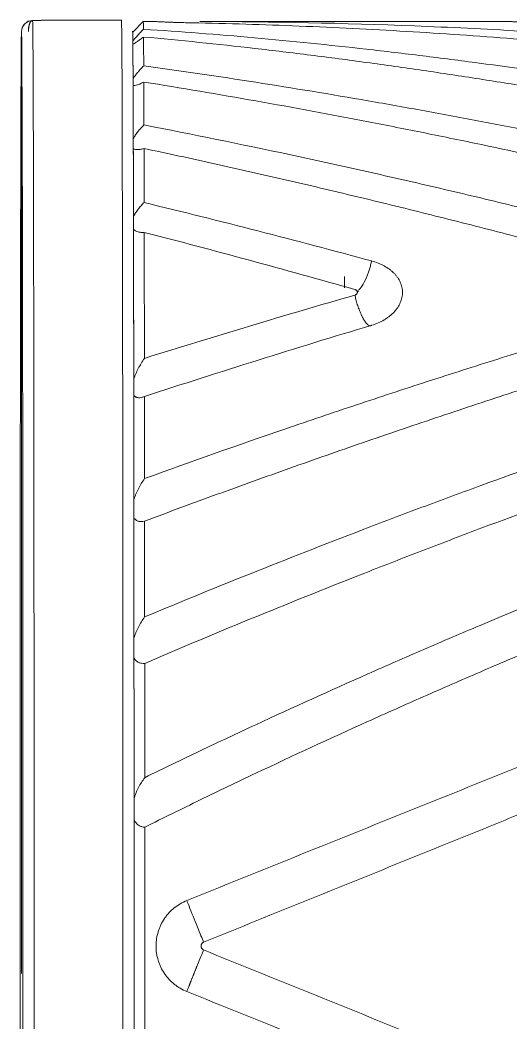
# Model space of a CAD drawing. Extents: x 16539 to 19738, y -91 to 2224.
# Drawn here: x 18623.48 to 18636.73, y 550.5 to 577.57 of the extents above; entities that cross this region are included whole.
import ezdxf

# ---------------------------------------------------------------- set-up
doc = ezdxf.new("R2010")
doc.units = 0
doc.header["$LTSCALE"] = 10
doc.header["$MEASUREMENT"] = 0
doc.layers.add('1', color=7, linetype='CONTINUOUS')

msp = doc.modelspace()

# ---------------------------------------------------------------- linework, layer by layer
at = {"layer": '1', "color": 7, "linetype": 'Continuous', "lineweight": 18}
for p, q in [((18626.216, 577.572), (18624.316, 577.572)), ((18626.804, 577.532), (18626.518, 577.246)), ((18627.109, 577.532), (18626.804, 577.532)), ((18636.715, 577.533), (18628.328, 577.532)), ((18623.517, 577.261), (18623.517, 552.572))]:
    msp.add_line(p, q, dxfattribs=at)
at = {"layer": '1', "color": 7, "linetype": 'Continuous', "lineweight": 13}
msp.add_line((18623.515, 552.573), (18623.515, 577.261), dxfattribs=at)
at = {"layer": '1', "color": 7, "linetype": 'Continuous', "lineweight": 18}
for centre, major_axis, ratio, start_param, end_param in [((18623.815, 577.261), (-0.3, 0.016), 0.999549, 4.765204, 6.336001), ((18623.817, 577.261), (0.3, 0.016), 0.999547, 1.518111, 3.088907), ((18623.816, 552.572), (0, 25), 0.001585, 4.712352, 6.253119), ((18626.216, 552.572), (0, -25), 0.001585, 1.570759, 3.141552), ((18626.516, 552.572), (0, -24.7), 0.001585, 1.570759, 3.154672), ((18626.804, 552.572), (0, 24.96), 0.001585, 6.154279, 6.283185), ((18623.516, 552.572), (0, 24.7), 0.001585, 0.029992, 1.566374), ((18623.516, 552.572), (0, 24.7), 0.001585, 4.707966, 6.253119), ((18626.804, 552.572), (0, 24.96), 0.001585, 5.97244, 6.100044), ((18626.516, 552.572), (0, 24.672), 0.001585, 5.96238, 6.121341), ((18626.516, 552.572), (0, 24.672), 0.001585, 5.795405, 5.939706), ((18626.804, 552.572), (0, 24.96), 0.001585, 5.805628, 5.919297), ((18626.516, 552.572), (0, 24.672), 0.001585, 5.636422, 5.772967), ((18626.804, 552.572), (0, 24.96), 0.001585, 5.646718, 5.753027), ((18626.516, 552.572), (0, 24.672), 0.001585, 5.381521, 5.614053), ((18626.804, 552.572), (0, 24.96), 0.001585, 5.401212, 5.594361), ((18632.743, 570.966), (0.193, 0.694), 0.27049, 3.713214, 4.610812), ((18632.216, 552.573), (0, -22.75), 0.001585, 2.467365, 2.489135), ((18632.743, 570.966), (0.193, 0.694), 0.27049, 3.453763, 3.713214), ((18626.516, 552.572), (0, 24.672), 0.001585, 5.222608, 5.359153), ((18626.804, 552.572), (0, 24.96), 0.001585, 5.242543, 5.348856), ((18626.516, 552.572), (0, 24.672), 0.001585, 5.055867, 5.200169), ((18626.804, 552.572), (0, 24.96), 0.001585, 5.076276, 5.189946), ((18626.516, 552.572), (0, 24.672), 0.001585, 4.874233, 5.033195), ((18626.804, 552.572), (0, 24.96), 0.001585, 4.895523, 5.023135), ((18626.516, 552.572), (0, 24.672), 0.001585, 4.712389, 4.851051), ((18626.804, 552.572), (0, 24.96), 0.001585, 4.712389, 4.841295), ((18628.208, 553.25), (0.27, -0.668), 0.011492, 3.738721, 4.063397), ((18628.208, 553.25), (0.27, -0.668), 0.011492, 4.063397, 4.960995), ((18628.208, 553.25), (0.27, -0.668), 0.011492, 4.960995, 5.734471), ((18623.516, 552.572), (0, 24.7), 0.001585, 1.566374, 4.707966), ((18623.516, 552.572), (0, -0.742), 0.001585, 4.712352, 5.022462), ((18623.516, 552.572), (0, -0.742), 0.001585, 0.000099, 1.570759), ((18623.816, 552.572), (0, 25), 0.001585, 3.141571, 4.707966), ((18623.816, 552.572), (0, 25), 0.001585, 4.707966, 4.712352), ((18626.216, 552.572), (0, -25), 0.001585, 6.283145, 7.849347), ((18626.516, 552.572), (0, 24.7), 0.001585, 3.170186, 4.707755), ((18626.516, 552.572), (0, 24.672), 0.001585, 4.573726, 4.712389), ((18626.516, 552.572), (0, -24.7), 0.001585, 1.566162, 1.570759), ((18626.804, 552.572), (0, 24.96), 0.001585, 4.583483, 4.712389), ((18628.208, 551.895), (0.27, 0.668), 0.011492, 0.548714, 1.32219), ((18623.516, 552.572), (0, -0.742), 0.001585, 5.022462, 5.837929), ((18628.208, 551.895), (0.27, 0.668), 0.011492, 2.219788, 2.544465)]:
    msp.add_ellipse(centre, major_axis=major_axis, ratio=ratio, start_param=start_param, end_param=end_param, dxfattribs=at)
at = {"layer": '1', "color": 7, "linetype": 'Continuous', "lineweight": 13}
for centre, major_axis, start_param, end_param in [((18626.216, 552.572), (0, -25), 1.566162, 1.570759), ((18623.516, 552.572), (0, -0.742), 5.837929, 6.283284)]:
    msp.add_ellipse(centre, major_axis=major_axis, ratio=0.001585, start_param=start_param, end_param=end_param, dxfattribs=at)
at = {"layer": '1', "color": 7, "linetype": 'Continuous', "lineweight": 18}
for points, weights in [([(18623.815, 577.561), (18623.748, 577.566), (18623.701, 577.441), (18623.703, 577.261)], [1.17844523615, 0.940518038967, 0.940518254615, 1.1784458831]), ([(18623.704, 577.261), (18623.702, 577.441), (18623.749, 577.566), (18623.817, 577.561)], [1.17844495743, 0.940523104197, 0.940518347618, 1.17843068769]), ([(18632.913, 569.318), (18632.937, 569.311), (18632.956, 569.316), (18632.972, 569.332)], [1.12244047068, 1.16794162313, 1.22612458044, 1.29698934261])]:
    msp.add_rational_spline(points, weights, degree=3, dxfattribs=at)
for points, knots in [([(18623.815, 577.561), (18623.819, 577.561), (18623.828, 577.561), (18623.842, 577.562), (18623.855, 577.562), (18623.868, 577.562), (18623.881, 577.562), (18623.894, 577.562), (18623.907, 577.563), (18623.92, 577.563), (18623.932, 577.563), (18623.944, 577.563), (18623.956, 577.563), (18623.968, 577.564), (18623.98, 577.564), (18623.992, 577.564), (18624.004, 577.564), (18624.027, 577.565), (18624.06, 577.565), (18624.102, 577.566), (18624.141, 577.567), (18624.188, 577.569), (18624.238, 577.57), (18624.282, 577.571), (18624.309, 577.572), (18624.319, 577.573), (18624.311, 577.572), (18624.284, 577.571), (18624.241, 577.57), (18624.192, 577.569), (18624.145, 577.567), (18624.106, 577.566), (18624.064, 577.565), (18624.027, 577.565), (18623.998, 577.564), (18623.977, 577.564), (18623.956, 577.563), (18623.934, 577.563), (18623.911, 577.563), (18623.889, 577.562), (18623.865, 577.562), (18623.841, 577.561), (18623.825, 577.561), (18623.817, 577.561)], [0, 0, 0, 0, 0.007724, 0.015423, 0.0231, 0.030758, 0.038398, 0.046024, 0.053637, 0.061242, 0.06884, 0.076433, 0.084026, 0.091619, 0.099217, 0.106821, 0.114434, 0.122058, 0.153377, 0.184502, 0.215598, 0.246836, 0.309661, 0.372766, 0.435697, 0.498683, 0.561712, 0.624751, 0.688137, 0.751255, 0.782705, 0.814029, 0.845399, 0.876987, 0.890635, 0.904252, 0.917855, 0.931457, 0.945075, 0.958723, 0.972417, 0.986171, 1, 1, 1, 1]), ([(18626.809, 577.325), (18626.78, 577.296), (18626.752, 577.267), (18626.711, 577.224), (18626.697, 577.209), (18626.677, 577.188), (18626.67, 577.181), (18626.657, 577.167), (18626.651, 577.16), (18626.62, 577.125), (18626.597, 577.099), (18626.565, 577.062), (18626.555, 577.051), (18626.537, 577.028), (18626.529, 577.018), (18626.521, 577.008)], [0, 0, 0, 0, 0.25, 0.25, 0.375, 0.375, 0.4375, 0.4375, 0.5, 0.5, 0.75, 0.75, 0.875, 0.875, 1, 1, 1, 1]), ([(18651.237, 573.66), (18650.206, 573.887), (18649.177, 574.106), (18647.12, 574.527), (18646.092, 574.729), (18644.552, 575.019), (18644.04, 575.114), (18643.014, 575.298), (18642.502, 575.388), (18641.479, 575.563), (18640.968, 575.648), (18639.946, 575.814), (18639.435, 575.895), (18637.905, 576.129), (18636.887, 576.275), (18635.363, 576.479), (18634.856, 576.544), (18633.842, 576.669), (18633.336, 576.729), (18631.82, 576.9), (18630.813, 577.003), (18628.806, 577.183), (18627.805, 577.261), (18626.809, 577.325)], [0, 0, 0, 0, 0.125, 0.125, 0.25, 0.25, 0.3125, 0.3125, 0.375, 0.375, 0.4375, 0.4375, 0.5, 0.5, 0.625, 0.625, 0.6875, 0.6875, 0.75, 0.75, 0.875, 0.875, 1, 1, 1, 1]), ([(18627.943, 577.502), (18627.913, 577.503), (18627.882, 577.504), (18627.823, 577.505), (18627.794, 577.506), (18627.737, 577.507), (18627.71, 577.508), (18627.669, 577.509), (18627.655, 577.51), (18627.629, 577.51), (18627.616, 577.511), (18627.552, 577.513), (18627.504, 577.515), (18627.416, 577.518), (18627.375, 577.52), (18627.329, 577.522), (18627.32, 577.522), (18627.302, 577.523), (18627.277, 577.524), (18627.254, 577.525), (18627.211, 577.527), (18627.187, 577.528), (18627.163, 577.53), (18627.159, 577.53), (18627.15, 577.53), (18627.146, 577.531), (18627.135, 577.531), (18627.129, 577.531), (18627.114, 577.532), (18627.109, 577.532), (18627.109, 577.532)], [0, 0, 0, 0, 0.0625, 0.0625, 0.125, 0.125, 0.1875, 0.1875, 0.21875, 0.21875, 0.25, 0.25, 0.375, 0.375, 0.5, 0.5, 0.53125, 0.53125, 0.5625, 0.625, 0.625, 0.75, 0.75, 0.78125, 0.78125, 0.8125, 0.8125, 0.875, 0.875, 1, 1, 1, 1]), ([(18627.943, 577.502), (18628.908, 577.483), (18629.873, 577.455), (18631.801, 577.38), (18632.765, 577.333), (18634.21, 577.249), (18634.692, 577.219), (18635.655, 577.154), (18636.137, 577.119), (18637.581, 577.007), (18638.543, 576.923), (18639.985, 576.783), (18640.466, 576.733), (18641.426, 576.63), (18641.906, 576.576), (18643.345, 576.406), (18644.303, 576.283), (18646.217, 576.017), (18647.173, 575.873), (18649.083, 575.565), (18650.036, 575.4), (18650.988, 575.224)], [0, 0, 0, 0, 0.125, 0.125, 0.25, 0.25, 0.3125, 0.3125, 0.375, 0.375, 0.5, 0.5, 0.5625, 0.5625, 0.625, 0.625, 0.75, 0.75, 0.875, 0.875, 1, 1, 1, 1]), ([(18628.327, 577.532), (18628.327, 577.532), (18628.327, 577.532), (18628.329, 577.532), (18628.33, 577.532), (18628.335, 577.532), (18628.339, 577.532), (18628.348, 577.532), (18628.351, 577.532), (18628.359, 577.532), (18628.363, 577.532), (18628.371, 577.532), (18628.375, 577.532), (18628.385, 577.532), (18628.39, 577.532), (18628.395, 577.532)], [0, 0, 0, 0, 0.124492, 0.124492, 0.249564, 0.249564, 0.49971, 0.49971, 0.624782, 0.624782, 0.749855, 0.749855, 0.874927, 0.874927, 1, 1, 1, 1]), ([(18651.231, 575.707), (18650.287, 575.863), (18649.342, 576.008), (18647.449, 576.276), (18646.501, 576.4), (18645.078, 576.571), (18644.603, 576.625), (18643.653, 576.729), (18643.177, 576.778), (18641.751, 576.919), (18640.799, 577.003), (18639.37, 577.115), (18638.894, 577.15), (18637.941, 577.216), (18637.464, 577.246), (18636.033, 577.33), (18635.08, 577.377), (18632.217, 577.49), (18630.307, 577.529), (18628.395, 577.532)], [0, 0, 0, 0, 0.125, 0.125, 0.25, 0.25, 0.3125, 0.3125, 0.375, 0.375, 0.5, 0.5, 0.5625, 0.5625, 0.625, 0.625, 0.75, 0.75, 1, 1, 1, 1]), ([(18636.709, 577.533), (18636.709, 577.533), (18636.709, 577.533), (18636.709, 577.533), (18636.714, 577.532), (18636.733, 577.531), (18636.748, 577.53), (18636.777, 577.529), (18636.788, 577.528), (18636.812, 577.527), (18636.825, 577.527), (18636.868, 577.525), (18636.9, 577.523), (18636.946, 577.521), (18636.956, 577.521), (18636.976, 577.52), (18636.986, 577.519), (18637.016, 577.518), (18637.038, 577.517), (18637.104, 577.515), (18637.152, 577.513), (18637.229, 577.51), (18637.255, 577.51), (18637.296, 577.508), (18637.31, 577.508), (18637.337, 577.507), (18637.352, 577.507), (18637.423, 577.505), (18637.482, 577.503), (18637.543, 577.502)], [0, 0, 0, 0, 0.000253, 0.000253, 0.125221, 0.125221, 0.25019, 0.25019, 0.312674, 0.312674, 0.375158, 0.375158, 0.500127, 0.500127, 0.531369, 0.531369, 0.562611, 0.562611, 0.625095, 0.625095, 0.750063, 0.750063, 0.812547, 0.812547, 0.84379, 0.84379, 0.875032, 0.875032, 1, 1, 1, 1]), ([(18626.522, 576.922), (18626.538, 576.929), (18626.556, 576.939), (18626.597, 576.963), (18626.62, 576.978), (18626.657, 577.003), (18626.67, 577.012), (18626.696, 577.03), (18626.71, 577.04), (18626.751, 577.07), (18626.78, 577.092), (18626.811, 577.115)], [0, 0, 0, 0, 0.25, 0.25, 0.5, 0.5, 0.625, 0.625, 0.75, 0.75, 1, 1, 1, 1]), ([(18626.811, 577.115), (18627.808, 577.025), (18628.81, 576.921), (18630.317, 576.749), (18630.82, 576.688), (18631.828, 576.562), (18632.333, 576.496), (18633.344, 576.358), (18633.85, 576.287), (18634.863, 576.139), (18635.371, 576.062), (18636.387, 575.904), (18636.895, 575.822), (18637.913, 575.654), (18638.423, 575.568), (18639.953, 575.302), (18640.974, 575.115), (18642.509, 574.821), (18643.021, 574.721), (18644.046, 574.517), (18644.558, 574.413), (18646.097, 574.093), (18647.124, 573.872), (18649.18, 573.414), (18650.209, 573.177), (18651.239, 572.932)], [0, 0, 0, 0, 0.125, 0.125, 0.1875, 0.1875, 0.25, 0.25, 0.3125, 0.3125, 0.375, 0.375, 0.4375, 0.4375, 0.5, 0.5, 0.625, 0.625, 0.6875, 0.6875, 0.75, 0.75, 0.875, 0.875, 1, 1, 1, 1]), ([(18626.816, 576.337), (18626.787, 576.308), (18626.759, 576.278), (18626.718, 576.233), (18626.704, 576.218), (18626.684, 576.195), (18626.678, 576.187), (18626.665, 576.172), (18626.658, 576.164), (18626.627, 576.126), (18626.604, 576.097), (18626.577, 576.061), (18626.572, 576.053), (18626.562, 576.039), (18626.548, 576.018), (18626.536, 575.999), (18626.528, 575.986)], [0, 0, 0, 0, 0.25, 0.25, 0.375, 0.375, 0.4375, 0.4375, 0.5, 0.5, 0.75, 0.75, 0.8125, 0.8125, 0.875, 1, 1, 1, 1]), ([(18651.242, 571.318), (18650.219, 571.592), (18649.195, 571.857), (18647.15, 572.373), (18646.128, 572.624), (18644.595, 572.988), (18644.084, 573.107), (18643.062, 573.342), (18642.552, 573.457), (18641.021, 573.798), (18640.001, 574.017), (18637.962, 574.439), (18636.944, 574.641), (18635.419, 574.932), (18634.911, 575.027), (18633.895, 575.212), (18633.388, 575.303), (18631.866, 575.567), (18630.854, 575.735), (18628.832, 576.05), (18627.823, 576.199), (18626.816, 576.337)], [0, 0, 0, 0, 0.125, 0.125, 0.25, 0.25, 0.3125, 0.3125, 0.375, 0.375, 0.5, 0.5, 0.625, 0.625, 0.6875, 0.6875, 0.75, 0.75, 0.875, 0.875, 1, 1, 1, 1]), ([(18626.529, 575.803), (18626.545, 575.801), (18626.563, 575.802), (18626.604, 575.809), (18626.627, 575.815), (18626.664, 575.828), (18626.677, 575.832), (18626.703, 575.843), (18626.717, 575.849), (18626.758, 575.867), (18626.787, 575.882), (18626.818, 575.898)], [0, 0, 0, 0, 0.25, 0.25, 0.5, 0.5, 0.625, 0.625, 0.75, 0.75, 1, 1, 1, 1]), ([(18626.818, 575.898), (18627.825, 575.738), (18628.835, 575.568), (18630.857, 575.21), (18631.87, 575.022), (18633.392, 574.727), (18633.9, 574.626), (18634.915, 574.421), (18635.424, 574.317), (18636.949, 573.997), (18637.967, 573.775), (18640.005, 573.316), (18641.025, 573.079), (18642.556, 572.712), (18643.066, 572.588), (18644.088, 572.335), (18644.598, 572.207), (18647.153, 571.558), (18649.197, 571.009), (18651.243, 570.431)], [0, 0, 0, 0, 0.125, 0.125, 0.25, 0.25, 0.3125, 0.3125, 0.375, 0.375, 0.5, 0.5, 0.625, 0.625, 0.6875, 0.6875, 0.75, 0.75, 1, 1, 1, 1]), ([(18626.822, 574.74), (18626.793, 574.711), (18626.765, 574.681), (18626.724, 574.636), (18626.71, 574.62), (18626.684, 574.589), (18626.671, 574.573), (18626.633, 574.525), (18626.61, 574.493), (18626.583, 574.453), (18626.578, 574.445), (18626.568, 574.429), (18626.554, 574.405), (18626.542, 574.382), (18626.534, 574.367)], [0, 0, 0, 0, 0.25, 0.25, 0.375, 0.375, 0.5, 0.5, 0.75, 0.75, 0.8125, 0.8125, 0.875, 1, 1, 1, 1]), ([(18642.569, 571.069), (18641.912, 571.247), (18641.254, 571.423), (18639.939, 571.767), (18638.625, 572.105), (18637.311, 572.431), (18635.997, 572.75), (18635.341, 572.906), (18634.028, 573.213), (18633.372, 573.363), (18632.06, 573.656), (18631.404, 573.8), (18629.438, 574.22), (18628.129, 574.487), (18626.822, 574.74)], [0, 0, 0, 0, 0.125, 0.125, 0.25, 0.375, 0.375, 0.5, 0.5, 0.625, 0.625, 0.75, 0.75, 1, 1, 1, 1]), ([(18626.535, 574.102), (18626.551, 574.092), (18626.569, 574.084), (18626.61, 574.076), (18626.633, 574.074), (18626.67, 574.075), (18626.683, 574.076), (18626.709, 574.079), (18626.723, 574.081), (18626.764, 574.089), (18626.793, 574.097), (18626.824, 574.106)], [0, 0, 0, 0, 0.25, 0.25, 0.5, 0.5, 0.625, 0.625, 0.75, 0.75, 1, 1, 1, 1]), ([(18626.824, 574.106), (18627.459, 573.971), (18628.094, 573.833), (18629.366, 573.551), (18630.002, 573.407), (18631.275, 573.113), (18631.911, 572.963), (18633.185, 572.657), (18633.823, 572.5), (18635.097, 572.183), (18635.735, 572.021), (18637.011, 571.691), (18637.649, 571.524), (18639.563, 571.012), (18640.84, 570.66), (18642.117, 570.297)], [0, 0, 0, 0, 0.125, 0.125, 0.25, 0.25, 0.375, 0.375, 0.5, 0.5, 0.625, 0.625, 0.75, 0.75, 1, 1, 1, 1]), ([(18626.827, 572.645), (18626.798, 572.618), (18626.77, 572.589), (18626.729, 572.544), (18626.716, 572.528), (18626.689, 572.497), (18626.676, 572.48), (18626.638, 572.431), (18626.615, 572.398), (18626.589, 572.355), (18626.584, 572.347), (18626.574, 572.33), (18626.56, 572.304), (18626.547, 572.279), (18626.539, 572.262)], [0, 0, 0, 0, 0.25, 0.25, 0.375, 0.375, 0.5, 0.5, 0.75, 0.75, 0.8125, 0.8125, 0.875, 1, 1, 1, 1]), ([(18626.54, 571.924), (18626.556, 571.906), (18626.574, 571.891), (18626.615, 571.867), (18626.638, 571.858), (18626.675, 571.849), (18626.688, 571.846), (18626.714, 571.842), (18626.728, 571.841), (18626.77, 571.838), (18626.799, 571.839), (18626.829, 571.841)], [0, 0, 0, 0, 0.25, 0.25, 0.5, 0.5, 0.625, 0.625, 0.75, 0.75, 1, 1, 1, 1]), ([(18632.911, 570.844), (18632.923, 570.884), (18632.934, 570.923), (18632.953, 570.998), (18632.962, 571.034), (18632.969, 571.069)], [0, 0, 0, 0, 0.5, 0.5, 1, 1, 1, 1]), ([(18632.972, 569.332), (18633.033, 569.35), (18633.092, 569.372), (18633.205, 569.42), (18633.259, 569.448), (18633.336, 569.493), (18633.361, 569.509), (18633.409, 569.542), (18633.432, 569.559), (18633.498, 569.612), (18633.539, 569.65), (18633.585, 569.699), (18633.594, 569.709), (18633.611, 569.729), (18633.62, 569.739), (18633.644, 569.771), (18633.659, 569.792), (18633.702, 569.856), (18633.726, 569.9), (18633.754, 569.967), (18633.763, 569.99), (18633.778, 570.035), (18633.784, 570.059), (18633.798, 570.128), (18633.803, 570.175), (18633.803, 570.244), (18633.802, 570.267), (18633.797, 570.313), (18633.793, 570.336), (18633.779, 570.405), (18633.764, 570.449), (18633.726, 570.536), (18633.702, 570.579), (18633.659, 570.64), (18633.644, 570.66), (18633.611, 570.7), (18633.594, 570.719), (18633.566, 570.747), (18633.556, 570.756), (18633.537, 570.775), (18633.527, 570.784), (18633.496, 570.81), (18633.432, 570.861), (18633.336, 570.922), (18633.257, 570.962), (18633.217, 570.981), (18633.203, 570.987), (18633.175, 570.999), (18633.105, 571.028), (18633.031, 571.052), (18632.969, 571.069)], [0, 0, 0, 0, 0.0625, 0.0625, 0.125, 0.125, 0.15625, 0.15625, 0.1875, 0.1875, 0.25, 0.25, 0.265625, 0.265625, 0.28125, 0.28125, 0.3125, 0.3125, 0.375, 0.375, 0.40625, 0.40625, 0.4375, 0.4375, 0.5, 0.5, 0.53125, 0.53125, 0.5625, 0.5625, 0.625, 0.625, 0.6875, 0.6875, 0.71875, 0.71875, 0.75, 0.75, 0.765625, 0.765625, 0.78125, 0.78125, 0.8125, 0.875, 0.90625, 0.90625, 0.921875, 0.921875, 0.9375, 1, 1, 1, 1]), ([(18632.517, 570.297), (18632.522, 570.295), (18632.527, 570.294), (18632.536, 570.29), (18632.541, 570.287), (18632.549, 570.282), (18632.553, 570.279), (18632.561, 570.273), (18632.564, 570.27), (18632.57, 570.263), (18632.572, 570.26), (18632.577, 570.253), (18632.579, 570.249), (18632.584, 570.238), (18632.585, 570.23), (18632.585, 570.218), (18632.585, 570.214), (18632.583, 570.206), (18632.582, 570.202), (18632.579, 570.195), (18632.577, 570.191), (18632.573, 570.184), (18632.57, 570.18), (18632.564, 570.174), (18632.561, 570.17), (18632.554, 570.164), (18632.55, 570.162), (18632.541, 570.156), (18632.537, 570.154), (18632.527, 570.15), (18632.522, 570.148), (18632.517, 570.146)], [0, 0, 0, 0, 0.0625, 0.0625, 0.125, 0.125, 0.1875, 0.1875, 0.25, 0.25, 0.3125, 0.3125, 0.375, 0.375, 0.5, 0.5, 0.5625, 0.5625, 0.625, 0.625, 0.6875, 0.6875, 0.75, 0.75, 0.8125, 0.8125, 0.875, 0.875, 0.9375, 0.9375, 1, 1, 1, 1]), ([(18632.624, 570.264), (18632.624, 570.264), (18632.622, 570.256), (18632.607, 570.244), (18632.581, 570.257), (18632.559, 570.275)], [0, 0, 0, 0, 0.005577, 0.364593, 1, 1, 1, 1]), ([(18642.117, 570.146), (18641.479, 569.963), (18640.841, 569.777), (18639.566, 569.399), (18638.291, 569.016), (18637.016, 568.621), (18635.741, 568.22), (18635.104, 568.016), (18633.83, 567.604), (18633.194, 567.395), (18631.921, 566.971), (18631.285, 566.756), (18629.377, 566.102), (18628.107, 565.654), (18626.838, 565.194)], [0, 0, 0, 0, 0.125, 0.125, 0.25, 0.375, 0.375, 0.5, 0.5, 0.625, 0.625, 0.75, 0.75, 1, 1, 1, 1]), ([(18651.244, 570.01), (18650.222, 569.714), (18649.2, 569.411), (18647.157, 568.79), (18646.136, 568.472), (18644.604, 567.984), (18644.094, 567.82), (18643.074, 567.487), (18642.564, 567.318), (18641.034, 566.808), (18640.015, 566.46), (18637.979, 565.749), (18636.962, 565.386), (18635.438, 564.829), (18634.93, 564.642), (18633.915, 564.263), (18633.408, 564.071), (18631.888, 563.491), (18630.876, 563.096), (18628.856, 562.289), (18627.847, 561.877), (18626.841, 561.456)], [0, 0, 0, 0, 0.125, 0.125, 0.25, 0.25, 0.3125, 0.3125, 0.375, 0.375, 0.5, 0.5, 0.625, 0.625, 0.6875, 0.6875, 0.75, 0.75, 0.875, 0.875, 1, 1, 1, 1]), ([(18632.517, 570.146), (18632.525, 570.109), (18632.535, 570.069), (18632.557, 569.985), (18632.57, 569.941), (18632.598, 569.852), (18632.614, 569.807), (18632.647, 569.718), (18632.665, 569.674), (18632.684, 569.633)], [0, 0, 0, 0, 0.25, 0.25, 0.5, 0.5, 0.75, 0.75, 1, 1, 1, 1]), ([(18626.839, 564.044), (18627.492, 564.289), (18628.146, 564.53), (18629.454, 565.006), (18630.108, 565.241), (18631.417, 565.705), (18632.072, 565.934), (18633.383, 566.387), (18634.038, 566.61), (18635.35, 567.05), (18636.006, 567.267), (18637.318, 567.696), (18637.975, 567.908), (18639.945, 568.533), (18641.258, 568.938), (18642.572, 569.332)], [0, 0, 0, 0, 0.125, 0.125, 0.25, 0.25, 0.375, 0.375, 0.5, 0.5, 0.625, 0.625, 0.75, 0.75, 1, 1, 1, 1]), ([(18626.842, 560.204), (18627.848, 560.635), (18628.856, 561.057), (18630.876, 561.885), (18631.888, 562.29), (18633.408, 562.887), (18633.915, 563.084), (18634.93, 563.475), (18635.438, 563.668), (18636.962, 564.242), (18637.979, 564.617), (18640.015, 565.352), (18641.034, 565.713), (18642.564, 566.243), (18643.074, 566.418), (18644.094, 566.764), (18644.605, 566.935), (18647.157, 567.782), (18649.201, 568.431), (18651.246, 569.053)], [0, 0, 0, 0, 0.125, 0.125, 0.25, 0.25, 0.3125, 0.3125, 0.375, 0.375, 0.5, 0.5, 0.625, 0.625, 0.6875, 0.6875, 0.75, 0.75, 1, 1, 1, 1]), ([(18626.834, 568.438), (18626.804, 568.393), (18626.775, 568.348), (18626.72, 568.257), (18626.694, 568.211), (18626.645, 568.118), (18626.622, 568.07), (18626.591, 567.998), (18626.581, 567.974), (18626.563, 567.925), (18626.554, 567.901), (18626.547, 567.877)], [0, 0, 0, 0, 0.25, 0.25, 0.5, 0.5, 0.75, 0.75, 0.875, 0.875, 1, 1, 1, 1]), ([(18626.547, 567.44), (18626.562, 567.421), (18626.581, 567.406), (18626.612, 567.39), (18626.623, 567.386), (18626.646, 567.38), (18626.659, 567.378), (18626.696, 567.375), (18626.723, 567.377), (18626.778, 567.388), (18626.807, 567.396), (18626.836, 567.408)], [0, 0, 0, 0, 0.25, 0.25, 0.375, 0.375, 0.5, 0.5, 0.75, 0.75, 1, 1, 1, 1]), ([(18651.248, 567.012), (18650.219, 566.667), (18649.191, 566.314), (18647.137, 565.592), (18646.111, 565.223), (18644.573, 564.658), (18644.061, 564.467), (18643.037, 564.082), (18642.014, 563.693), (18640.993, 563.296), (18639.972, 562.894), (18639.462, 562.692), (18637.933, 562.076), (18636.916, 561.658), (18635.394, 561.016), (18634.887, 560.8), (18633.875, 560.362), (18633.369, 560.141), (18631.854, 559.472), (18630.847, 559.015), (18629.341, 558.316), (18628.84, 558.08), (18627.84, 557.603), (18627.341, 557.362), (18626.843, 557.118)], [0, 0, 0, 0, 0.125, 0.125, 0.25, 0.25, 0.3125, 0.3125, 0.375, 0.4375, 0.4375, 0.5, 0.5, 0.625, 0.625, 0.6875, 0.6875, 0.75, 0.75, 0.875, 0.875, 0.9375, 0.9375, 1, 1, 1, 1]), ([(18626.843, 555.781), (18627.341, 556.029), (18627.84, 556.274), (18628.839, 556.759), (18629.34, 556.999), (18630.845, 557.711), (18631.851, 558.176), (18633.366, 558.859), (18633.872, 559.085), (18634.884, 559.531), (18635.391, 559.752), (18636.406, 560.19), (18636.914, 560.407), (18637.931, 560.836), (18638.44, 561.048), (18639.969, 561.679), (18640.99, 562.091), (18642.524, 562.698), (18643.035, 562.898), (18644.059, 563.294), (18644.572, 563.491), (18646.11, 564.074), (18647.136, 564.454), (18649.191, 565.201), (18650.22, 565.567), (18651.249, 565.926)], [0, 0, 0, 0, 0.0625, 0.0625, 0.125, 0.125, 0.25, 0.25, 0.3125, 0.3125, 0.375, 0.375, 0.4375, 0.4375, 0.5, 0.5, 0.625, 0.625, 0.6875, 0.6875, 0.75, 0.75, 0.875, 0.875, 1, 1, 1, 1]), ([(18626.838, 565.194), (18626.808, 565.15), (18626.779, 565.105), (18626.723, 565.014), (18626.697, 564.967), (18626.649, 564.872), (18626.626, 564.823), (18626.595, 564.748), (18626.585, 564.723), (18626.566, 564.672), (18626.558, 564.647), (18626.55, 564.622)], [0, 0, 0, 0, 0.25, 0.25, 0.5, 0.5, 0.75, 0.75, 0.875, 0.875, 1, 1, 1, 1]), ([(18626.55, 564.135), (18626.566, 564.111), (18626.584, 564.091), (18626.615, 564.068), (18626.626, 564.061), (18626.65, 564.05), (18626.662, 564.045), (18626.687, 564.038), (18626.7, 564.036), (18626.726, 564.033), (18626.74, 564.032), (18626.782, 564.033), (18626.81, 564.037), (18626.839, 564.044)], [0, 0, 0, 0, 0.25, 0.25, 0.375, 0.375, 0.5, 0.5, 0.625, 0.625, 0.75, 0.75, 1, 1, 1, 1]), ([(18651.008, 563.057), (18650.056, 562.676), (18649.104, 562.295), (18647.195, 561.53), (18646.24, 561.147), (18644.804, 560.572), (18644.326, 560.38), (18643.368, 559.995), (18642.889, 559.803), (18641.45, 559.225), (18640.49, 558.839), (18639.05, 558.26), (18638.569, 558.067), (18637.608, 557.68), (18637.127, 557.487), (18635.685, 556.906), (18634.723, 556.519), (18631.835, 555.356), (18629.909, 554.579), (18627.981, 553.801)], [0, 0, 0, 0, 0.125, 0.125, 0.25, 0.25, 0.3125, 0.3125, 0.375, 0.375, 0.5, 0.5, 0.5625, 0.5625, 0.625, 0.625, 0.75, 0.75, 1, 1, 1, 1]), ([(18628.434, 552.679), (18629.39, 553.065), (18630.345, 553.451), (18632.254, 554.224), (18633.209, 554.61), (18634.64, 555.19), (18635.117, 555.383), (18636.071, 555.77), (18636.547, 555.963), (18637.977, 556.543), (18638.929, 556.929), (18640.357, 557.509), (18640.833, 557.702), (18641.784, 558.088), (18642.259, 558.281), (18643.684, 558.861), (18644.633, 559.246), (18646.528, 560.017), (18647.475, 560.403), (18649.366, 561.173), (18650.31, 561.558), (18651.253, 561.942)], [0, 0, 0, 0, 0.125, 0.125, 0.25, 0.25, 0.3125, 0.3125, 0.375, 0.375, 0.5, 0.5, 0.5625, 0.5625, 0.625, 0.625, 0.75, 0.75, 0.875, 0.875, 1, 1, 1, 1]), ([(18626.841, 561.456), (18626.81, 561.413), (18626.781, 561.369), (18626.726, 561.279), (18626.7, 561.232), (18626.651, 561.137), (18626.628, 561.088), (18626.597, 561.012), (18626.587, 560.986), (18626.569, 560.934), (18626.56, 560.908), (18626.553, 560.881)], [0, 0, 0, 0, 0.25, 0.25, 0.5, 0.5, 0.75, 0.75, 0.875, 0.875, 1, 1, 1, 1]), ([(18626.553, 560.495), (18626.553, 560.487), (18626.553, 560.479), (18626.553, 560.43), (18626.553, 560.39), (18626.553, 560.352)], [0, 0, 0, 0, 0.15984, 0.15984, 1, 1, 1, 1]), ([(18626.553, 560.352), (18626.568, 560.323), (18626.586, 560.299), (18626.618, 560.268), (18626.629, 560.259), (18626.652, 560.243), (18626.664, 560.236), (18626.689, 560.224), (18626.702, 560.219), (18626.729, 560.211), (18626.743, 560.208), (18626.784, 560.202), (18626.813, 560.202), (18626.842, 560.204)], [0, 0, 0, 0, 0.25, 0.25, 0.375, 0.375, 0.5, 0.5, 0.625, 0.625, 0.75, 0.75, 1, 1, 1, 1]), ([(18626.843, 557.118), (18626.812, 557.077), (18626.783, 557.034), (18626.728, 556.946), (18626.702, 556.9), (18626.653, 556.806), (18626.63, 556.757), (18626.599, 556.68), (18626.589, 556.655), (18626.571, 556.602), (18626.562, 556.575), (18626.554, 556.548)], [0, 0, 0, 0, 0.25, 0.25, 0.5, 0.5, 0.75, 0.75, 0.875, 0.875, 1, 1, 1, 1]), ([(18626.554, 556.548), (18626.554, 556.5), (18626.554, 556.452), (18626.554, 556.355), (18626.554, 556.307), (18626.554, 556.247), (18626.554, 556.235), (18626.554, 556.211), (18626.555, 556.175), (18626.555, 556.14), (18626.555, 556.071), (18626.555, 556.026), (18626.555, 555.983)], [0, 0, 0, 0, 0.25, 0.25, 0.5, 0.5, 0.5625, 0.5625, 0.625, 0.75, 0.75, 1, 1, 1, 1]), ([(18626.555, 555.983), (18626.57, 555.95), (18626.588, 555.921), (18626.614, 555.89), (18626.619, 555.884), (18626.63, 555.872), (18626.636, 555.867), (18626.654, 555.851), (18626.666, 555.842), (18626.691, 555.825), (18626.704, 555.818), (18626.73, 555.806), (18626.744, 555.8), (18626.786, 555.788), (18626.814, 555.783), (18626.843, 555.781)], [0, 0, 0, 0, 0.25, 0.25, 0.3125, 0.3125, 0.375, 0.375, 0.5, 0.5, 0.625, 0.625, 0.75, 0.75, 1, 1, 1, 1]), ([(18627.981, 553.801), (18627.92, 553.776), (18627.86, 553.747), (18627.746, 553.68), (18627.692, 553.643), (18627.591, 553.561), (18627.543, 553.516), (18627.476, 553.444), (18627.454, 553.418), (18627.414, 553.367), (18627.394, 553.34), (18627.339, 553.259), (18627.307, 553.203), (18627.264, 553.114), (18627.251, 553.084), (18627.227, 553.022), (18627.216, 552.991), (18627.187, 552.897), (18627.173, 552.834), (18627.158, 552.737), (18627.155, 552.704), (18627.15, 552.638), (18627.148, 552.605), (18627.148, 552.506), (18627.153, 552.441), (18627.173, 552.312), (18627.187, 552.248), (18627.216, 552.153), (18627.227, 552.122), (18627.251, 552.061), (18627.264, 552.031), (18627.306, 551.943), (18627.339, 551.886), (18627.385, 551.818), (18627.394, 551.805), (18627.414, 551.778), (18627.424, 551.765), (18627.455, 551.726), (18627.476, 551.701), (18627.542, 551.629), (18627.59, 551.585), (18627.666, 551.523), (18627.693, 551.503), (18627.734, 551.475), (18627.747, 551.466), (18627.775, 551.448), (18627.789, 551.44), (18627.86, 551.398), (18627.92, 551.369), (18627.981, 551.344)], [0, 0, 0, 0, 0.0625, 0.0625, 0.125, 0.125, 0.1875, 0.1875, 0.21875, 0.21875, 0.25, 0.25, 0.3125, 0.3125, 0.34375, 0.34375, 0.375, 0.375, 0.4375, 0.4375, 0.46875, 0.46875, 0.5, 0.5, 0.5625, 0.5625, 0.625, 0.625, 0.65625, 0.65625, 0.6875, 0.6875, 0.75, 0.75, 0.765625, 0.765625, 0.78125, 0.78125, 0.8125, 0.8125, 0.875, 0.875, 0.90625, 0.90625, 0.921875, 0.921875, 0.9375, 0.9375, 1, 1, 1, 1]), ([(18628.434, 552.466), (18628.429, 552.468), (18628.424, 552.471), (18628.415, 552.477), (18628.411, 552.48), (18628.402, 552.487), (18628.398, 552.491), (18628.391, 552.5), (18628.388, 552.504), (18628.382, 552.514), (18628.379, 552.519), (18628.375, 552.529), (18628.373, 552.534), (18628.368, 552.55), (18628.367, 552.561), (18628.367, 552.584), (18628.368, 552.595), (18628.373, 552.611), (18628.375, 552.616), (18628.379, 552.626), (18628.382, 552.631), (18628.388, 552.641), (18628.391, 552.645), (18628.398, 552.654), (18628.402, 552.658), (18628.411, 552.665), (18628.415, 552.668), (18628.424, 552.674), (18628.429, 552.677), (18628.434, 552.679)], [0, 0, 0, 0, 0.0625, 0.0625, 0.125, 0.125, 0.1875, 0.1875, 0.25, 0.25, 0.3125, 0.3125, 0.375, 0.375, 0.5, 0.5, 0.625, 0.625, 0.6875, 0.6875, 0.75, 0.75, 0.8125, 0.8125, 0.875, 0.875, 0.9375, 0.9375, 1, 1, 1, 1]), ([(18651.253, 543.203), (18650.31, 543.587), (18649.365, 543.972), (18647.474, 544.743), (18646.527, 545.128), (18645.105, 545.707), (18644.63, 545.9), (18643.681, 546.286), (18643.206, 546.479), (18641.781, 547.058), (18640.83, 547.444), (18639.402, 548.024), (18638.926, 548.217), (18637.973, 548.604), (18637.497, 548.797), (18636.068, 549.376), (18635.114, 549.763), (18632.254, 550.922), (18630.345, 551.694), (18628.434, 552.466)], [0, 0, 0, 0, 0.125, 0.125, 0.25, 0.25, 0.3125, 0.3125, 0.375, 0.375, 0.5, 0.5, 0.5625, 0.5625, 0.625, 0.625, 0.75, 0.75, 1, 1, 1, 1]), ([(18627.981, 551.344), (18628.945, 550.955), (18629.909, 550.566), (18631.836, 549.789), (18632.799, 549.401), (18634.244, 548.819), (18634.725, 548.625), (18635.688, 548.237), (18636.169, 548.044), (18637.612, 547.463), (18638.573, 547.077), (18640.014, 546.497), (18640.494, 546.304), (18641.454, 545.919), (18641.933, 545.726), (18643.371, 545.149), (18644.329, 544.764), (18646.241, 543.997), (18647.196, 543.614), (18649.104, 542.85), (18650.056, 542.469), (18651.008, 542.088)], [0, 0, 0, 0, 0.125, 0.125, 0.25, 0.25, 0.3125, 0.3125, 0.375, 0.375, 0.5, 0.5, 0.5625, 0.5625, 0.625, 0.625, 0.75, 0.75, 0.875, 0.875, 1, 1, 1, 1])]:
    msp.add_open_spline(points, degree=3, knots=knots, dxfattribs=at)
for points in [[(18632.969, 571.069), (18630.921, 571.625), (18628.873, 572.15), (18626.827, 572.645)], [(18626.829, 571.841), (18628.724, 571.352), (18630.62, 570.837), (18632.517, 570.297)], [(18632.517, 570.146), (18630.622, 569.602), (18628.728, 569.033), (18626.834, 568.438)], [(18626.836, 567.408), (18628.88, 568.077), (18630.926, 568.719), (18632.972, 569.332)]]:
    msp.add_open_spline(points, degree=3, dxfattribs=at)
at = {"layer": '1', "color": 7, "linetype": 'Continuous', "lineweight": 13}
for points, weights in [([(18632.684, 569.633), (18632.767, 569.449), (18632.849, 569.34), (18632.913, 569.318)], [1.01269522924, 0.977947739976, 1.01452948712, 1.12244047068]), ([(18628.039, 551.494), (18628.103, 551.656), (18628.184, 551.858), (18628.267, 552.062)], [1.12244047642, 1.01452949015, 0.977947740531, 1.01269522757])]:
    msp.add_rational_spline(points, weights, degree=3, dxfattribs=at)

doc.saveas('drawing.dxf')
